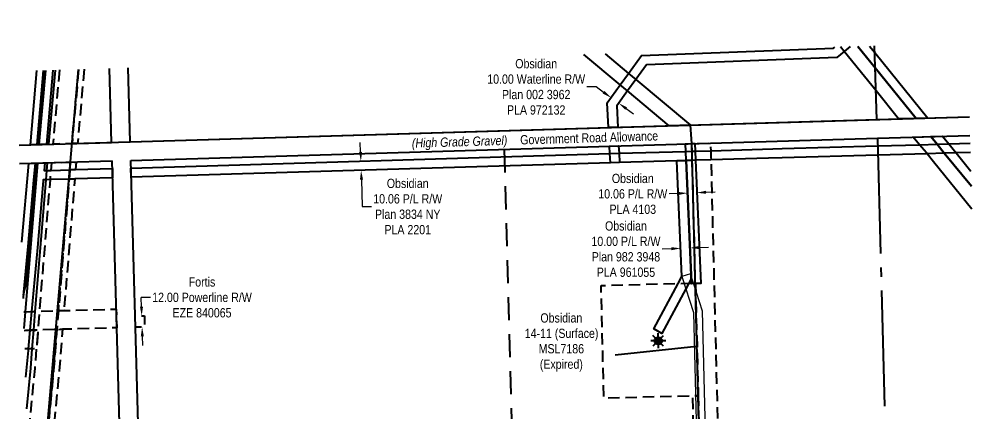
# Model space of a CAD drawing. Extents: x 637939 to 642323, y 5829262 to 5831124.
# Drawn here: x 641195 to 642224, y 5830700 to 5831124 of the extents above; entities that cross this region are included whole.
import ezdxf
from ezdxf.enums import TextEntityAlignment as Align

# ---------------------------------------------------------------- set-up
doc = ezdxf.new("R2010")
doc.units = 0
doc.header["$LTSCALE"] = 5
doc.header["$PDSIZE"] = 0.5
for name, pattern in [('foc-ACCESSROAD', [3.75, 2.5, -1.25]), ('foc-FLOWLINE', [3.75, 2.5, -1.25]), ('foc-LSD', [8, 5, -3]), ('foc-QUARTERLINE', [33, 25, -3, 2, -3])]:
    doc.linetypes.add(name, pattern=pattern)
doc.layers.get('Defpoints').update_dxf_attribs({"color": 9})
for name, color, linetype in [('AS-POWER', 104, 'foc-POWER'), ('C-AR', 13, 'foc-ACCESSROAD'), ('C-RW', 13, 'Continuous'), ('C-WS', 13, 'foc-ACCESSROAD'), ('C-WS-S', 8, 'Continuous'), ('F-EZE', 190, 'foc-FLOWLINE'), ('F-RW', 190, 'Continuous'), ('L-QSEC', 8, 'foc-QUARTERLINE'), ('L-ROAD-T', 7, 'Continuous'), ('L-SEC', 7, 'Continuous'), ('L-SECTION-LSD', 7, 'foc-LSD')]:
    doc.layers.add(name, color=color, linetype=linetype)
for name, color, linetype, lineweight in [('C-RW-T', 13, 'Continuous', 9), ('C-WS-T', 13, 'Continuous', 9), ('F-EZE-T', 190, 'Continuous', 9), ('F-RW-T', 190, 'Continuous', 9), ('T-TEXT', 48, 'Continuous', 18)]:
    doc.layers.add(name, color=color, linetype=linetype, lineweight=lineweight)
doc.styles.add('80CG', font='ARIALN.TTF', dxfattribs={"height": 10})
doc.styles.add('80L', font='ARIALN.TTF', dxfattribs={"height": 10})
doc.styles.add('80LS', font='ARIALNI.TTF', dxfattribs={"height": 10})
doc.styles.add('foc-LtypeFont', font='ARIALN.TTF', dxfattribs={"height": 7.35})
doc.linetypes.add('foc-POWER', pattern='A,6,-1,["P",foc-LtypeFont,S=0.2,R=0,X=-0.625,Y=-0.75],-1.24,4', length=12.24)
doc.linetypes.add('foc-POWER-NOLINE', pattern='A,0,-4,["P",foc-LtypeFont,S=0.2,R=0,X=-0.625,Y=-0.75],-8.24', length=12.24)
doc.dimstyles.new('Compass 5 000', dxfattribs={"dimscale": 5, "dimtxt": 9, "dimasz": 2, "dimexe": 0.2, "dimexo": 0.0625, "dimgap": 0.5, "dimtad": 0, "dimtih": 1, "dimtoh": 1, "dimzin": 0, "dimdsep": 46, "dimtxsty": '80CG', "dimcen": 0.1, "dimse1": 1, "dimse2": 1, "dimclrd": 256, "dimclrt": 256, "dimaunit": 1, "dimadec": 4, "dimazin": 0, "dimtfac": 0.06, "dimtofl": 0, "dimtmove": 0, "dimatfit": 1, "dimfxl": 0.2, "dimtolj": 1, "dimtzin": 0, "dimlwd": -1, "dimarcsym": 0})

# ---------------------------------------------------------------- blocks, each defined once
blk = doc.blocks.new('*D407')
at = {"layer": 'Defpoints', "color": 0, "transparency": 16777216}
for p in [(641325.8, 5830803.3), (641327.2, 5830803.4), (641326.1, 5830791.3)]:
    blk.add_point(p, dxfattribs=at)
at = {"layer": 'F-EZE-T', "transparency": 16777216}
for p, q in [((641326.9, 5830813.4), (641326.6, 5830823.4)), ((641336.6, 5830823.4), (641326.6, 5830823.4)), ((641327.8, 5830781.4), (641328.1, 5830771.4))]:
    blk.add_line(p, q, dxfattribs=at)
for points in [[(641328.6, 5830813.4), (641325.3, 5830813.3), (641327.2, 5830803.4)], [(641329.5, 5830781.4), (641326.2, 5830781.3), (641327.6, 5830791.4)]]:
    blk.add_solid(points, dxfattribs=at)
at = {"layer": 'F-EZE-T', "transparency": 16777216, "insert": (641392.3, 5830823.4), "char_height": 10, "attachment_point": 5, "style": '80CG'}
blk.add_mtext('\\A1;Fortis\\P12.00 Powerline R/W\\PEZE 840065', dxfattribs=at)
blk = doc.blocks.new('*D412')
at = {"layer": 'C-RW-T', "transparency": 16777216}
for p, q in [((641899.1, 5830876.1), (641889.1, 5830875.6)), ((641929.1, 5830877.4), (641939.1, 5830877.8))]:
    blk.add_line(p, q, dxfattribs=at)
for points in [[(641899, 5830877.7), (641899.2, 5830874.4), (641909.1, 5830876.5)], [(641929, 5830879), (641929.1, 5830875.7), (641919.1, 5830876.9)]]:
    blk.add_solid(points, dxfattribs=at)
at = {"layer": 'Defpoints', "color": 0, "transparency": 16777216}
for p in [(641908, 5830901.9), (641918, 5830902.4), (641919.1, 5830876.9)]:
    blk.add_point(p, dxfattribs=at)
at = {"layer": 'C-RW-T', "transparency": 16777216, "insert": (641850, 5830875.6), "char_height": 10, "attachment_point": 5, "style": '80CG'}
blk.add_mtext('\\A1;Obsidian\\P10.00 P/L R/W\\PPlan 982 3948\\PPLA 961055', dxfattribs=at)
blk = doc.blocks.new('*D413')
at = {"layer": 'C-RW-T', "transparency": 16777216}
for p, q in [((641936.5, 5830937.1), (641946.5, 5830937.5)), ((641906.5, 5830935.8), (641896.5, 5830935.3))]:
    blk.add_line(p, q, dxfattribs=at)
for points in [[(641906.4, 5830937.4), (641906.6, 5830934.1), (641916.5, 5830936.2)], [(641936.5, 5830938.7), (641936.6, 5830935.4), (641926.6, 5830936.6)]]:
    blk.add_solid(points, dxfattribs=at)
at = {"layer": 'Defpoints', "color": 0, "transparency": 16777216}
for p in [(641916, 5830948.9), (641926, 5830949.3), (641916.5, 5830936.2)]:
    blk.add_point(p, dxfattribs=at)
at = {"layer": 'C-RW-T', "transparency": 16777216, "insert": (641857.4, 5830935.3), "char_height": 10, "attachment_point": 5, "style": '80CG'}
blk.add_mtext('\\A1;Obsidian\\P10.06 P/L R/W\\PPLA 4103', dxfattribs=at)
blk = doc.blocks.new('*D414')
at = {"layer": 'C-RW-T', "transparency": 16777216}
for p, q in [((641817.8, 5831051), (641807.8, 5831051)), ((641825.9, 5831045.1), (641817.8, 5831051)), ((641850.2, 5831027.6), (641858.3, 5831021.7))]:
    blk.add_line(p, q, dxfattribs=at)
for points in [[(641826.8, 5831046.5), (641824.9, 5831043.8), (641834, 5831039.3)], [(641851.2, 5831028.9), (641849.2, 5831026.2), (641842.1, 5831033.4)]]:
    blk.add_solid(points, dxfattribs=at)
at = {"layer": 'Defpoints', "color": 0, "transparency": 16777216}
for p in [(641835.8, 5831041.9), (641834, 5831039.3), (641844, 5831036)]:
    blk.add_point(p, dxfattribs=at)
at = {"layer": 'C-RW-T', "transparency": 16777216, "insert": (641753.1, 5831051), "char_height": 10, "attachment_point": 5, "style": '80CG'}
blk.add_mtext('\\A1;Obsidian\\P10.00 Waterline R/W\\PPlan 002 3962\\PPLA 972132', dxfattribs=at)
blk = doc.blocks.new('*D415')
at = {"layer": 'C-RW-T', "transparency": 16777216}
for p, q in [((641563.5, 5830980.7), (641563.2, 5830990.7)), ((641564.4, 5830950.7), (641565.3, 5830921.6)), ((641565.3, 5830921.6), (641575.3, 5830921.6))]:
    blk.add_line(p, q, dxfattribs=at)
for points in [[(641565.2, 5830980.8), (641561.9, 5830980.7), (641563.8, 5830970.7)], [(641566.1, 5830950.8), (641562.8, 5830950.7), (641564.1, 5830960.7)]]:
    blk.add_solid(points, dxfattribs=at)
at = {"layer": 'Defpoints', "color": 0, "transparency": 16777216}
for p in [(641668.8, 5830973.9), (641564.1, 5830960.7), (641669.1, 5830963.9)]:
    blk.add_point(p, dxfattribs=at)
at = {"layer": 'C-RW-T', "transparency": 16777216, "insert": (641614.4, 5830921.6), "char_height": 10, "attachment_point": 5, "style": '80CG'}
blk.add_mtext('\\A1;Obsidian\\P10.06 P/L R/W\\PPlan 3834 NY\\PPLA 2201', dxfattribs=at)
blk = doc.blocks.new('GAS')
h = blk.add_hatch(color=255)
h.dxf.hatch_style = 1
edge = h.paths.add_edge_path()
edge.add_arc((0, 0), 0.9, 0, 360)
for p, q in [((-0.81, 0), (-1.62, 0)), ((-0.57, 0.57), (-1.14, 1.14)), ((0, 0.81), (0, 1.62)), ((0.57, 0.57), (1.14, 1.14)), ((1.62, 0), (0.81, 0)), ((-0.57, -0.57), (-1.14, -1.14)), ((0, -0.81), (0, -1.62)), ((1.14, -1.14), (0.57, -0.57))]:
    blk.add_line(p, q)
blk.add_circle((0, 0), 0.8)

msp = doc.modelspace()

# ---------------------------------------------------------------- linework, layer by layer
at = {"layer": 'AS-POWER', "linetype": 'foc-POWER-NOLINE', "flags": 128}
for points in [[(641208.626, 5830497.18), (641211.731, 5830529.985), (641216.152, 5830576.69), (641258.986, 5831069.864)], [(641251.947, 5830989.755), (641314.803, 5830991.602), (642220.908, 5831018.657)], [(641943.945, 5830083.421), (641943.947, 5830083.421), (641941.382, 5830185.744), (641928.049, 5830717.082), (641921.192, 5830989.655), (641919.725, 5831009.731)]]:
    msp.add_lwpolyline(points, dxfattribs=at)
at = {"layer": 'AS-POWER', "flags": 128}
msp.add_lwpolyline([(641838.197, 5830761.272), (641926.704, 5830770.54)], dxfattribs=at)
at = {"layer": 'C-AR', "flags": 128}
for points in [[(641258.986, 5831069.864), (641251.947, 5830989.755), (641231.685, 5830989.167), (641238.727, 5831069.265)], [(641203.978, 5830661.726), (641211.998, 5830746.466), (641213.746, 5830768.007), (641215.382, 5830788.168), (641217.018, 5830808.328), (641228.57, 5830950.699), (641229.387, 5830960.775), (641230.054, 5830969), (641250.301, 5830969.587), (641249.634, 5830961.367), (641248.817, 5830951.304), (641237.264, 5830808.908), (641235.628, 5830788.749), (641232.054, 5830744.703), (641216.152, 5830576.69), (641214.196, 5830556.024), (641212.708, 5830540.307), (641211.731, 5830529.985), (641208.626, 5830497.177)]]:
    msp.add_lwpolyline(points, dxfattribs=at)
at = {"layer": 'C-RW'}
for points in [[(642092.045, 5831094.522), (642085.535, 5831089.286), (642077.569, 5831082.921), (641872.147, 5831074.912), (641860.621, 5831059.007), (641851.651, 5831046.63), (641840.065, 5831030.643), (641841.2, 5831007.373), (641831.21, 5831007.073), (641829.905, 5831033.652), (641843.925, 5831053.072), (641852.873, 5831065.467), (641866.821, 5831084.787), (642073.952, 5831092.78), (642075.563, 5831094.034)], [(642100.43, 5831094.77), (642119.251, 5831071.692), (642163.246, 5831016.992), (642144.419, 5831016.453), (642120.005, 5831046.803), (642107.556, 5831062.284), (642085.535, 5831089.286), (642081.626, 5831094.214)], [(642113.086, 5831095.145), (642118.756, 5831088.07), (642175.836, 5831017.353), (642163.246, 5831016.992), (642119.251, 5831071.692), (642100.43, 5831094.77)], [(641827.423, 5831086.69), (641852.873, 5831065.467), (641860.621, 5831059.007), (641919.725, 5831009.731), (641896.738, 5831009.04), (641851.651, 5831046.63), (641843.925, 5831053.072), (641804.427, 5831086.009)], [(642221.939, 5830980.113), (642206.43, 5830979.655), (642193.752, 5830979.295), (642175.064, 5830978.725), (642122.049, 5830977.107), (642018.821, 5830974.238), (642003.818, 5830973.821), (641941.773, 5830972.097), (641925.033, 5830971.632), (641921.648, 5830971.538), (641914.982, 5830971.353), (641904.933, 5830971.047), (641843.183, 5830969.182), (641833.181, 5830968.879), (641315.898, 5830953.222), (641315.619, 5830963.22), (641832.571, 5830978.89), (641842.567, 5830979.193), (641914.552, 5830981.255), (641921.399, 5830981.451), (641924.602, 5830981.543), (641941.523, 5830982.028), (642008.549, 5830983.95), (642018.551, 5830984.236), (642121.434, 5830987.188), (642121.779, 5830987.198), (642167.052, 5830988.492), (642186.046, 5830989.035), (642198.736, 5830989.427), (642221.672, 5830990.111)], [(642223.576, 5830918.949), (642182.05, 5830969.896), (642175.064, 5830978.725), (642174.391, 5830979.575), (642167.052, 5830988.492), (642160.223, 5830996.787), (642179.139, 5830997.33), (642186.046, 5830989.035), (642193.752, 5830979.295), (642222.919, 5830943.512)], [(642222.919, 5830943.512), (642193.752, 5830979.295), (642186.046, 5830989.035), (642179.139, 5830997.33), (642191.809, 5830997.693), (642198.736, 5830989.427), (642206.43, 5830979.655), (642222.479, 5830959.95)], [(641199.443, 5830822.284), (641200.051, 5830829.007), (641204.489, 5830878.399), (641210.776, 5830950.182), (641212.394, 5830968.488), (641213.227, 5830968.512), (641214.869, 5830968.559), (641222.509, 5830968.781), (641221.778, 5830960.553), (641224.326, 5830960.627), (641229.387, 5830960.775), (641249.634, 5830961.367), (641255.672, 5830961.544), (641295.515, 5830962.71), (641295.794, 5830952.71), (641254.856, 5830951.485), (641248.818, 5830951.304), (641228.57, 5830950.699), (641223.508, 5830950.547), (641220.89, 5830950.47), (641220.786, 5830949.285), (641214.497, 5830877.391), (641208.248, 5830808.077), (641206.43, 5830787.912), (641204.612, 5830767.746), (641204.457, 5830766.031), (641201.847, 5830737.167)]]:
    msp.add_lwpolyline(points, dxfattribs=at)
for points in [[(641924.999, 5830838.342), (641920.759, 5830838.216), (641920.729, 5830838.925), (641920.524, 5830843.617), (641920.364, 5830847.305), (641914.982, 5830971.353), (641914.552, 5830981.254), (641914.196, 5830989.445), (641921.192, 5830989.655), (641924.245, 5830989.746), (641924.602, 5830981.542), (641925.033, 5830971.632), (641930.822, 5830838.514), (641924.999, 5830838.342)], [(641843.182, 5830969.182), (641833.181, 5830968.879), (641832.571, 5830978.89), (641832.078, 5830986.98), (641842.071, 5830987.28), (641842.567, 5830979.193), (641843.182, 5830969.182)], [(641914.648, 5830832.635), (641888.927, 5830784.568), (641880.102, 5830789.287), (641906.487, 5830838.534), (641910.441, 5830845.915), (641904.933, 5830971.047), (641914.982, 5830971.353), (641920.364, 5830847.305), (641920.524, 5830843.617), (641917.974, 5830838.85), (641914.648, 5830832.635)]]:
    msp.add_lwpolyline(points, close=True, dxfattribs=at)
at = {"layer": 'C-WS', "flags": 128}
for points in [[(641961.538, 5830186.336), (641965.051, 5830046.682), (642005.859, 5830047.708), (642006.734, 5830012.899), (642006.987, 5830002.834), (642008.923, 5829925.884), (641887.1, 5829922.821), (641884.039, 5830044.522), (641938.948, 5830046.01), (641941.175, 5830046.071), (641944.947, 5830046.173), (641943.947, 5830083.421), (641941.382, 5830185.744), (641939.753, 5830251.139), (641939.482, 5830261.951), (641939.068, 5830278.427), (641930.972, 5830601.641), (641930.308, 5830628.108), (641928.049, 5830717.082), (641924.999, 5830838.342), (641924.981, 5830839.043), (641921.648, 5830971.538), (641921.399, 5830981.451), (641921.192, 5830989.655), (641924.245, 5830989.746), (641941.316, 5830990.259), (641941.523, 5830982.027), (641941.773, 5830972.097), (641959.418, 5830270.623), (641959.833, 5830254.157), (641960.104, 5830243.347), (641961.538, 5830186.336)], [(641924.999, 5830838.342), (641928.049, 5830717.082), (641922.048, 5830716.918), (641826.221, 5830714.284), (641823.153, 5830836.244), (641906.487, 5830838.534), (641917.974, 5830838.85), (641920.729, 5830838.925), (641923.026, 5830838.989), (641924.981, 5830839.043), (641924.999, 5830838.342)]]:
    msp.add_lwpolyline(points, close=True, dxfattribs=at)
msp.add_lwpolyline([(641200.419, 5830787.739), (641206.43, 5830787.912), (641210.321, 5830788.023), (641215.382, 5830788.168), (641213.746, 5830768.007), (641208.684, 5830767.862), (641204.612, 5830767.746), (641200.987, 5830767.642)], dxfattribs=at)
at = {"layer": 'F-EZE', "flags": 128}
for points in [[(641265.026, 5831070.043), (641257.99, 5830989.931), (641251.947, 5830989.755), (641258.986, 5831069.864)], [(641199.851, 5830807.837), (641201.833, 5830807.893), (641208.248, 5830808.077), (641211.956, 5830808.183), (641217.018, 5830808.328), (641237.264, 5830808.908), (641243.301, 5830809.081), (641299.761, 5830810.699), (641300.322, 5830790.603), (641241.665, 5830788.921), (641235.628, 5830788.748), (641215.382, 5830788.168), (641210.321, 5830788.023), (641206.43, 5830787.912), (641200.419, 5830787.739)]]:
    msp.add_lwpolyline(points, dxfattribs=at)
for points in [[(641255.672, 5830961.544), (641249.634, 5830961.367), (641250.301, 5830969.587), (641256.339, 5830969.763), (641255.672, 5830961.544)], [(641243.301, 5830809.081), (641237.264, 5830808.908), (641248.818, 5830951.304), (641254.856, 5830951.485), (641243.301, 5830809.081)], [(641320.425, 5830791.179), (641320.089, 5830803.182), (641330.077, 5830803.469), (641330.412, 5830791.466), (641320.425, 5830791.179)], [(641221.973, 5830574.478), (641220.016, 5830553.813), (641214.196, 5830556.024), (641216.152, 5830576.69), (641232.054, 5830744.703), (641235.628, 5830788.749), (641241.665, 5830788.921), (641238.035, 5830744.177), (641221.973, 5830574.478)], [(641938.525, 5830300.069), (641939.067, 5830278.428), (641935.801, 5830279.68), (641932.998, 5830280.754), (641932.457, 5830302.396), (641924.973, 5830601.49), (641924.308, 5830627.958), (641922.048, 5830716.918), (641928.049, 5830717.082), (641930.309, 5830628.109), (641930.974, 5830601.641), (641938.525, 5830300.069)]]:
    msp.add_lwpolyline(points, close=True, dxfattribs=at)
at = {"layer": 'F-RW'}
for points in [[(641221.995, 5831068.769), (641214.988, 5830988.682), (641214.151, 5830988.658), (641206.945, 5830988.45), (641213.951, 5831068.531)], [(641231.189, 5831069.042), (641224.261, 5830988.951), (641216.486, 5830988.726), (641214.988, 5830988.682), (641214.151, 5830988.658), (641221.139, 5831068.744)], [(641233.657, 5831069.115), (641226.618, 5830989.019), (641224.261, 5830988.951), (641216.486, 5830988.726), (641223.526, 5831068.815)], [(641197.725, 5830883.113), (641205.183, 5830968.279), (641212.394, 5830968.488), (641213.227, 5830968.512), (641201.674, 5830836.558), (641200.051, 5830829.007), (641199.345, 5830825.76)], [(641200.362, 5830789.759), (641201.833, 5830807.893), (641214.869, 5830968.56), (641222.509, 5830968.782), (641224.993, 5830968.854), (641224.326, 5830960.627), (641223.508, 5830950.547), (641211.956, 5830808.183), (641210.321, 5830788.023), (641208.684, 5830767.862), (641206.984, 5830746.907), (641202.816, 5830702.87)]]:
    msp.add_lwpolyline(points, dxfattribs=at)
at = {"layer": 'F-RW-T'}
msp.add_lwpolyline([(641910.441, 5830845.915), (641922.771, 5830806.986), (641935.801, 5830279.68), (641938.111, 5830186.079), (641941.538, 5830047.433), (641933.565, 5830017.507), (641895.746, 5829982.449), (641902.545, 5829975.118), (641942.483, 5830012.139), (641951.569, 5830046.241), (641948.108, 5830186.379), (641945.898, 5830275.808), (641932.734, 5830808.657), (641919.85, 5830848.912)], close=True, dxfattribs=at)
at = {"layer": 'L-QSEC'}
for p, q in [((642120.944, 5831015.782), (642118.536, 5831095.306)), ((642121.552, 5830995.678), (642143.031, 5830191.68))]:
    msp.add_line(p, q, dxfattribs=at)
at = {"layer": 'L-SEC'}
for p, q in [((641314.803, 5830991.602), (641312.467, 5831071.447)), ((641294.698, 5830990.999), (641292.362, 5831070.852)), ((641314.803, 5830991.602), (642120.949, 5831015.782)), ((642120.974, 5831015.783), (642220.908, 5831018.657)), ((641194.76, 5830988.106), (641294.704, 5830990.999)), ((641294.683, 5830990.999), (641294.698, 5830990.999)), ((641315.391, 5830971.497), (642121.552, 5830995.678)), ((642121.552, 5830995.678), (642221.446, 5830998.551)), ((641195.328, 5830968), (641295.286, 5830970.894)), ((641317.728, 5830167.434), (641295.286, 5830970.894)), ((641315.391, 5830971.482), (641315.391, 5830971.497)), ((641337.834, 5830167.996), (641315.392, 5830971.456))]:
    msp.add_line(p, q, dxfattribs=at)
at = {"layer": 'L-SECTION-LSD'}
msp.add_line((641718.47, 5830983.587), (641740.556, 5830179.856), dxfattribs=at)

# ---------------------------------------------------------------- block references
at = {"layer": 'C-WS-S', "color": 4, "xscale": 4.998425000000003, "yscale": 4.998425000000003, "zscale": 4.998425000000003}
msp.add_blockref('GAS', (641884.915, 5830776.48), dxfattribs=at)

# ---------------------------------------------------------------- texts
at = {"layer": 'C-WS-T', "insert": (641740.064, 5830806.255), "char_height": 9.99685, "attachment_point": 1, "style": '80L'}
msp.add_mtext_dynamic_manual_height_columns('\\pi17.588;Obsidian\\P\\pi0.67615;14-11 (Surface)\\P\\pi15.685;MSL7186\\P\\pi16.964;(Expired)', width=78.99495, gutter_width=50, heights=[0], dxfattribs=at)
at = {"layer": 'L-ROAD-T', "style": '80L'}
msp.add_text('Government Road Allowance', height=9.99685, rotation=1.718044, dxfattribs=at).set_placement((641810.275, 5830995.923), align=Align.MIDDLE_CENTER)
at = {"layer": 'T-TEXT', "style": '80LS'}
msp.add_text('(High Grade Gravel)', height=9.99685, rotation=1.718044, dxfattribs=at).set_placement((641670.382, 5830991.727), align=Align.MIDDLE_CENTER)

# ---------------------------------------------------------------- dimensions: what is measured, and where the dimension line sits
at = {"layer": 'C-RW-T'}
for base, p1, p2, angle, text, picture, middle in [((641833.967, 5831039.279), (641843.955, 5831036.011), (641835.838, 5831041.87), 144.172856, 'Obsidian\\P10.00 Waterline R/W\\PPlan 002 3962\\PPLA 972132', '*D414', (641753.072, 5831050.985)), ((641564.132, 5830960.736), (641668.766, 5830973.925), (641669.069, 5830963.912), 271.733628, 'Obsidian\\P10.06 P/L R/W\\PPlan 3834 NY\\PPLA 2201', '*D415', (641614.403, 5830921.58)), ((641916.507, 5830936.195), (641926.004, 5830949.306), (641915.957, 5830948.87), 182.484466, 'Obsidian\\P10.06 P/L R/W\\PPLA 4103', '*D413', (641857.44, 5830935.328)), ((641919.078, 5830876.931), (641907.975, 5830901.949), (641917.974, 5830902.383), 2.484466, 'Obsidian\\P10.00 P/L R/W\\PPlan 982 3948\\PPLA 961055', '*D412', (641850.012, 5830875.63))]:
    dim = msp.add_linear_dim(base=base, p1=p1, p2=p2, angle=angle, text=text, dimstyle='Compass 5 000', dxfattribs=at)
    dim.commit()
    dim.dimension.update_dxf_attribs({"geometry": picture, "text_midpoint": middle, "dimtype": 161})
at = {"layer": 'F-EZE-T'}
dim = msp.add_linear_dim(base=(641327.219, 5830803.387), p1=(641326.102, 5830791.342), p2=(641325.758, 5830803.345), angle=91.641905, text='Fortis\\P12.00 Powerline R/W\\PEZE 840065', dimstyle='Compass 5 000', override={"dimtmove": 1}, dxfattribs=at)
dim.commit()
dim.dimension.update_dxf_attribs({"geometry": '*D407', "text_midpoint": (641339, 5830819.267), "dimtype": 161})

doc.saveas('drawing.dxf')
